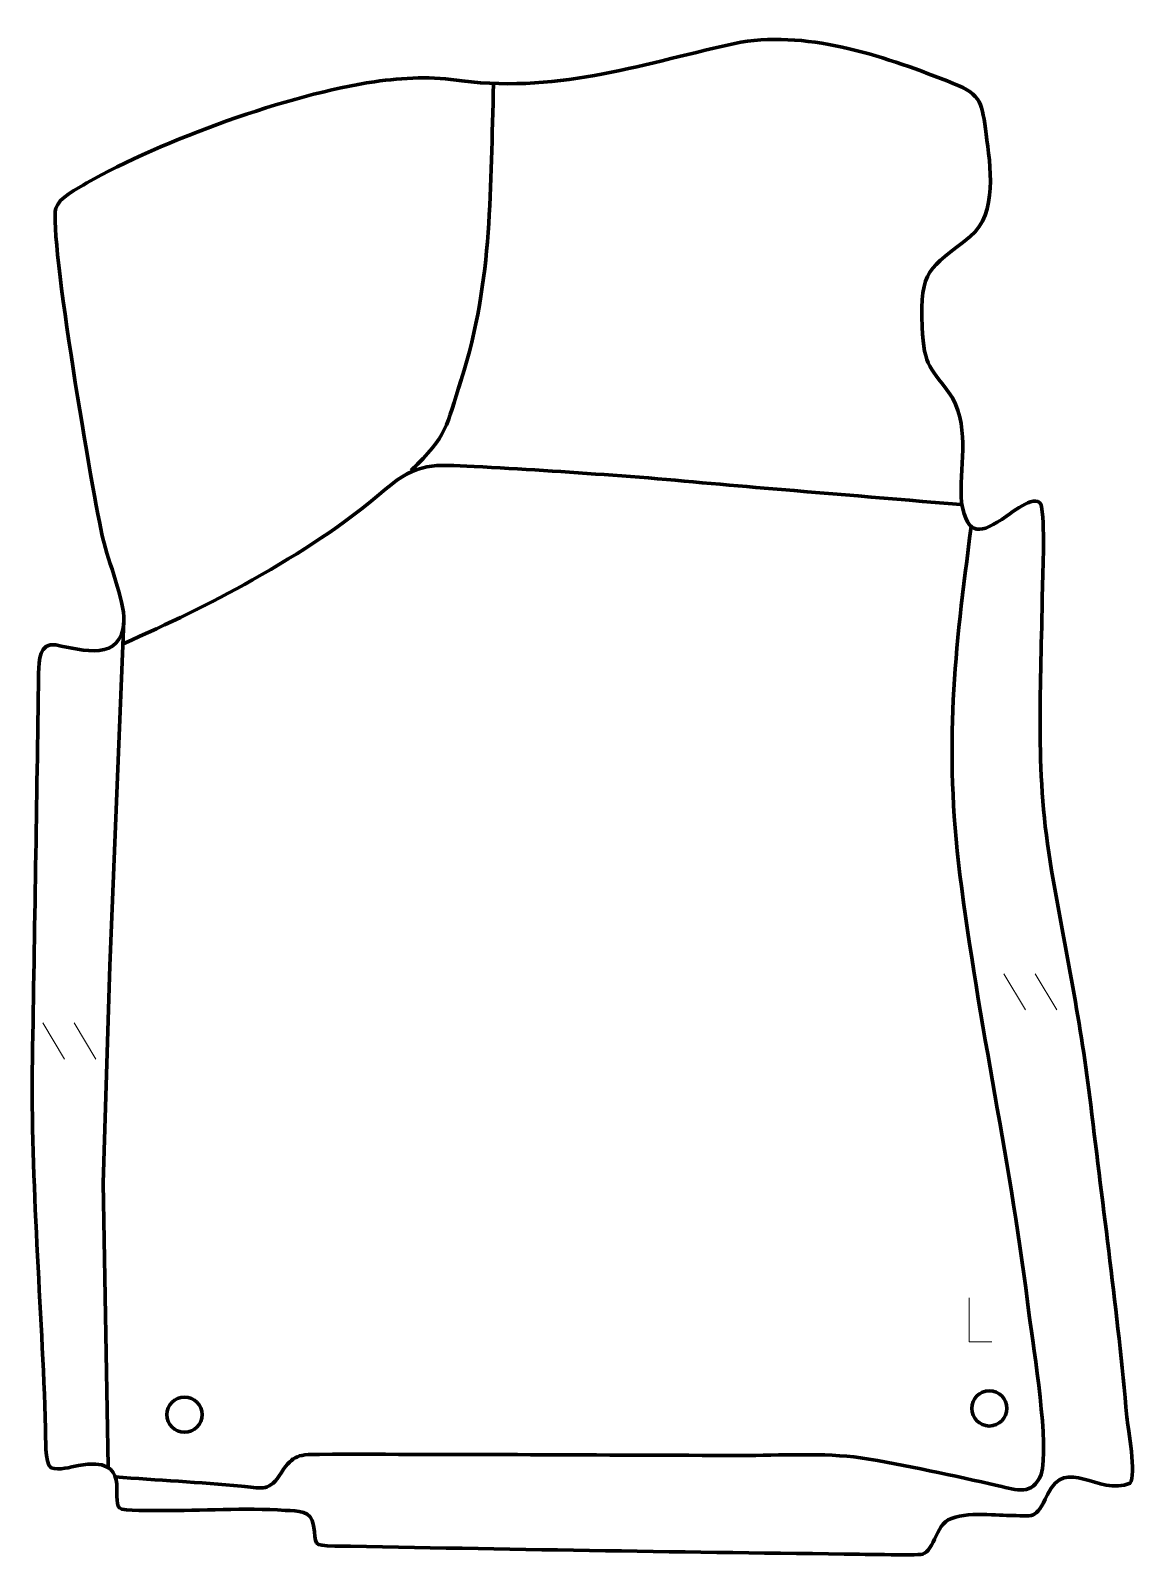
# Model space of a CAD drawing. Header units: millimetres. Extents: x -538 to 89, y 37 to 903.
import ezdxf

# ---------------------------------------------------------------- set-up
doc = ezdxf.new("R2010")
doc.units = ezdxf.units.MM
doc.header["$MEASUREMENT"] = 0
doc.layers.add('layer 2', color=7, linetype='Continuous')
doc.layers.add('layer 3', color=7, linetype='Continuous')

msp = doc.modelspace()

# ---------------------------------------------------------------- linework, layer by layer
at = {"layer": 'layer 2', "color": 142, "lineweight": 200}
for centre in [(5.7038, 120.8661), (-451.0343, 117.3121)]:
    msp.add_ellipse(centre, major_axis=(0, 10), ratio=1, dxfattribs=at)
at = {"layer": 'layer 2', "color": 142, "lineweight": 158}
for points, knots in [([(-322.58, 653.2917), (-301.5571, 673.0833), (-302.5849, 678.0455), (-294.0663, 704.7109), (-294.0663, 704.7109), (-275.5714, 762.6047), (-277.7923, 813.6143), (-275.5994, 872.6912), (-275.5994, 872.6912), (-275.5994, 872.6912), (-275.5903, 872.9337), (-275.5903, 872.9337)], [0, 0, 0, 0, 0.25, 0.25, 0.25, 0.25, 0.5, 0.5, 0.5, 0.5, 1, 1, 1, 1]), ([(-485.9324, 554.8162), (-459.9109, 566.5206), (-437.301, 577.0144), (-412.3759, 591.1705), (-412.3759, 591.1705), (-384.083, 607.2796), (-361.8511, 621.3115), (-336.9854, 642.6215), (-336.9854, 642.6215), (-318.6102, 658.0953), (-309.6722, 656.6406), (-286.6527, 655.4976), (-286.6527, 655.4976), (-260.6182, 654.1856), (-234.0049, 652.3962), (-207.9843, 650.5547), (-207.9843, 650.5547), (-181.0803, 648.6507), (-153.7503, 645.9151), (-126.8036, 643.655), (-126.8036, 643.655), (-88.0261, 640.4026), (-49.2486, 637.1502), (-10.4712, 633.8976)], [0, 0, 0, 0, 0.14285714, 0.14285714, 0.14285714, 0.14285714, 0.28571429, 0.28571429, 0.28571429, 0.28571429, 0.42857143, 0.42857143, 0.42857143, 0.42857143, 0.57142857, 0.57142857, 0.57142857, 0.57142857, 0.71428571, 0.71428571, 0.71428571, 0.71428571, 1, 1, 1, 1]), ([(-4.5796, 621.4974), (-14.1116, 549.1033), (-20.0229, 497.318), (-10.9929, 423.7814), (-10.9929, 423.7814), (-0.4831, 339.9363), (18.3165, 257.7511), (28.3888, 173.5383), (28.3888, 173.5383), (30.7573, 154.2768), (40.1154, 99.2852), (35.0492, 83.4031), (35.0492, 83.4031), (30.3562, 71.0971), (21.2864, 74.567), (10.8457, 76.9386), (10.8457, 76.9386), (-14.4158, 82.6115), (-41.9461, 88.852), (-67.4385, 92.7634), (-67.4385, 92.7634), (-87.2991, 95.8106), (-114.123, 94.0862), (-134.8316, 94.1361), (-134.8316, 94.1361), (-214.666, 94.333), (-294.6296, 94.908), (-374.4466, 94.7757), (-374.4466, 94.7757), (-387.9876, 94.7533), (-389.9389, 93.7688), (-397.3242, 82.5529), (-397.3242, 82.5529), (-403.4501, 73.2496), (-408.4292, 75.8201), (-418.7019, 76.7717), (-418.7019, 76.7717), (-442.3708, 78.9641), (-466.5581, 80.0814), (-490.3404, 81.9625)], [0, 0, 0, 0, 0.09090909, 0.09090909, 0.09090909, 0.09090909, 0.18181818, 0.18181818, 0.18181818, 0.18181818, 0.27272727, 0.27272727, 0.27272727, 0.27272727, 0.36363636, 0.36363636, 0.36363636, 0.36363636, 0.45454545, 0.45454545, 0.45454545, 0.45454545, 0.54545455, 0.54545455, 0.54545455, 0.54545455, 0.63636364, 0.63636364, 0.63636364, 0.63636364, 0.72727273, 0.72727273, 0.72727273, 0.72727273, 0.81818182, 0.81818182, 0.81818182, 0.81818182, 1, 1, 1, 1]), ([(-494.3606, 87.8112), (-494.3606, 87.8112), (-497.205, 248.7439), (-497.205, 248.7439), (-497.205, 248.7439), (-497.205, 248.7439), (-493.5009, 372.0395), (-493.5009, 372.0395), (-493.5009, 372.0395), (-493.5009, 372.0395), (-485.3933, 567.8377), (-485.3933, 567.8377)], [0, 0, 0, 0, 0.25, 0.25, 0.25, 0.25, 0.5, 0.5, 0.5, 0.5, 1, 1, 1, 1])]:
    msp.add_open_spline(points, degree=3, knots=knots, dxfattribs=at)
at = {"layer": 'layer 2', "color": 250, "lineweight": 9}
for points in [[(13.8984, 367.5477), (13.8984, 367.5477), (26.2627, 347.0034), (26.2627, 347.0034)], [(31.6283, 367.5477), (31.6283, 367.5477), (43.9926, 347.0034), (43.9926, 347.0034)], [(-531.4331, 339.6502), (-531.4331, 339.6502), (-519.0688, 319.1059), (-519.0688, 319.1059)], [(-513.7032, 339.6502), (-513.7032, 339.6502), (-501.3389, 319.1059), (-501.3389, 319.1059)]]:
    msp.add_open_spline(points, degree=3, dxfattribs=at)
msp.add_open_spline([(7.2126, 158.62), (7.2126, 158.62), (-5.7365, 158.62), (-5.7365, 158.62), (-5.7365, 158.62), (-5.7365, 158.62), (-5.7365, 183.5736), (-5.7365, 183.5736)], degree=3, knots=[0, 0, 0, 0, 0.33333333, 0.33333333, 0.33333333, 0.33333333, 1, 1, 1, 1], dxfattribs=at)
at = {"layer": 'layer 3', "color": 242, "lineweight": 158}
msp.add_open_spline([(-293.6776, 874.354), (-236.0937, 867.4554), (-190.179, 884.7192), (-135.3675, 896.3402), (-135.3675, 896.3402), (-95.2395, 903.0006), (-51.7656, 887.6528), (-14.8283, 872.987), (-14.8283, 872.987), (1.7427, 866.4075), (1.5059, 861.1239), (3.8912, 844.2363), (3.8912, 844.2363), (6.3354, 826.2271), (10.611, 799.3755), (-5.1542, 786.1162), (-5.1542, 786.1162), (-28.6084, 766.8689), (-33.5649, 768.2259), (-32.4846, 734.6781), (-32.4846, 734.6781), (-31.3231, 711.2235), (-27.4264, 712.1344), (-15.2055, 694.515), (-15.2055, 694.515), (-5.1693, 675.1238), (-11.3049, 654.9454), (-10.1778, 634.8294), (-10.1778, 634.8294), (-6.3198, 615.5891), (0.5711, 616.9453), (15.4309, 627.3053), (15.4309, 627.3053), (18.6469, 629.5474), (33.6591, 641.4326), (35.3836, 632.795), (35.3836, 632.795), (37.3916, 617.025), (35.8512, 596.1712), (35.7151, 579.7779), (35.7151, 579.7779), (34.8474, 525.5078), (31.5864, 480.6522), (41.0309, 426.2716), (41.0309, 426.2716), (48.9475, 381.4671), (57.9025, 338.5428), (63.2518, 293.1775), (63.2518, 293.1775), (70.3043, 233.848), (78.4893, 175.6014), (83.7531, 115.975), (83.7531, 115.975), (84.5148, 109.3179), (89.2205, 82.736), (85.5874, 78.3991), (85.5874, 78.3991), (67.2547, 70.6715), (49.4254, 94.4783), (38.6945, 71.9656), (38.6945, 71.9656), (31.7067, 57.3452), (31.7497, 59.9393), (15.4504, 60.1484), (15.4504, 60.1484), (6.3737, 60.3825), (-14.3401, 62.6054), (-20.554, 55.1859), (-20.554, 55.1859), (-23.574, 51.5799), (-25.4171, 45.5313), (-28.1589, 41.5756), (-28.1589, 41.5756), (-29.2977, 39.9326), (-30.5919, 38.6505), (-32.1896, 38.0547), (-32.1896, 38.0547), (-35.3504, 37.3587), (-71.6985, 38.1568), (-76.5994, 38.2098), (-76.5994, 38.2098), (-173.0626, 39.257), (-269.3501, 40.9711), (-365.7952, 42.7321), (-365.7952, 42.7321), (-378.8452, 42.9704), (-376.2145, 43.5545), (-377.7903, 54.4809), (-377.7903, 54.4809), (-379.0102, 62.9398), (-386.6256, 62.4994), (-393.8474, 62.9717), (-393.8474, 62.9717), (-417.0865, 64.4915), (-441.1778, 62.7307), (-464.4873, 62.8536), (-464.4873, 62.8536), (-468.4157, 62.8894), (-485.8898, 62.4562), (-487.9698, 64.3386), (-487.9698, 64.3386), (-493.0253, 68.9137), (-480.2658, 94.2393), (-511.2201, 88.3999), (-511.2201, 88.3999), (-515.9199, 87.5133), (-522.1354, 85.54), (-526.7669, 87.1834), (-526.7669, 87.1834), (-530.4988, 89.7295), (-529.7672, 104.8999), (-529.871, 109.2622), (-529.871, 109.2622), (-531.9352, 179.627), (-538.4339, 248.4463), (-537.325, 319.1059), (-537.325, 319.1059), (-536.1652, 392.1426), (-534.8392, 465.1798), (-533.8417, 538.2186), (-533.8417, 538.2186), (-533.4983, 545.73), (-533.7734, 555.5826), (-523.9828, 554.1915), (-523.9828, 554.1915), (-508.7502, 551.2904), (-486.4567, 544.3904), (-485.3933, 567.8377), (-485.3933, 567.8377), (-485.2439, 580.1708), (-494.1771, 601.2432), (-497.3648, 614.5708), (-497.3648, 614.5708), (-502.5825, 636.979), (-528.2419, 787.0503), (-524.0414, 802.0589), (-524.0414, 802.0589), (-522.3526, 808.093), (-511.8038, 813.3346), (-506.3779, 816.4631), (-506.3779, 816.4631), (-463.9803, 840.7438), (-391.48, 866.8821), (-343.1836, 873.9256), (-343.1836, 873.9256), (-326.7654, 876.2632), (-310.097, 877.1206), (-293.6776, 874.354)], degree=3, knots=[0, 0, 0, 0, 0.02631579, 0.02631579, 0.02631579, 0.02631579, 0.05263158, 0.05263158, 0.05263158, 0.05263158, 0.07894737, 0.07894737, 0.07894737, 0.07894737, 0.10526316, 0.10526316, 0.10526316, 0.10526316, 0.13157895, 0.13157895, 0.13157895, 0.13157895, 0.15789474, 0.15789474, 0.15789474, 0.15789474, 0.18421053, 0.18421053, 0.18421053, 0.18421053, 0.21052632, 0.21052632, 0.21052632, 0.21052632, 0.23684211, 0.23684211, 0.23684211, 0.23684211, 0.26315789, 0.26315789, 0.26315789, 0.26315789, 0.28947368, 0.28947368, 0.28947368, 0.28947368, 0.31578947, 0.31578947, 0.31578947, 0.31578947, 0.34210526, 0.34210526, 0.34210526, 0.34210526, 0.36842105, 0.36842105, 0.36842105, 0.36842105, 0.39473684, 0.39473684, 0.39473684, 0.39473684, 0.42105263, 0.42105263, 0.42105263, 0.42105263, 0.44736842, 0.44736842, 0.44736842, 0.44736842, 0.47368421, 0.47368421, 0.47368421, 0.47368421, 0.5, 0.5, 0.5, 0.5, 0.52631579, 0.52631579, 0.52631579, 0.52631579, 0.55263158, 0.55263158, 0.55263158, 0.55263158, 0.57894737, 0.57894737, 0.57894737, 0.57894737, 0.60526316, 0.60526316, 0.60526316, 0.60526316, 0.63157895, 0.63157895, 0.63157895, 0.63157895, 0.65789474, 0.65789474, 0.65789474, 0.65789474, 0.68421053, 0.68421053, 0.68421053, 0.68421053, 0.71052632, 0.71052632, 0.71052632, 0.71052632, 0.73684211, 0.73684211, 0.73684211, 0.73684211, 0.76315789, 0.76315789, 0.76315789, 0.76315789, 0.78947368, 0.78947368, 0.78947368, 0.78947368, 0.81578947, 0.81578947, 0.81578947, 0.81578947, 0.84210526, 0.84210526, 0.84210526, 0.84210526, 0.86842105, 0.86842105, 0.86842105, 0.86842105, 0.89473684, 0.89473684, 0.89473684, 0.89473684, 0.92105263, 0.92105263, 0.92105263, 0.92105263, 0.94736842, 0.94736842, 0.94736842, 0.94736842, 1, 1, 1, 1], dxfattribs=at)

doc.saveas('drawing.dxf')
